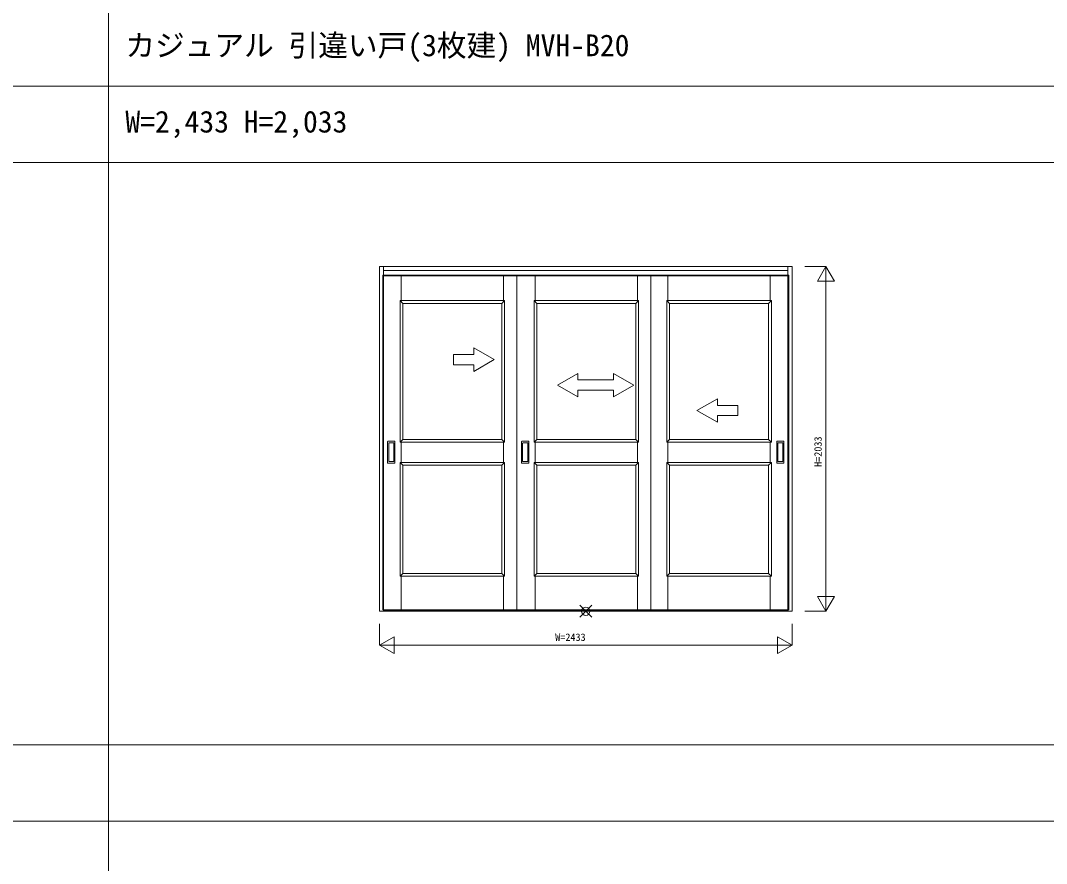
# Model space of a CAD drawing. Units: millimetres, scale not verified. Extents: x -14340 to 14341, y -10000 to 10000.
# Drawn here: x 2242 to 8291, y 130 to 5102 of the extents above; entities that cross this region are included whole.
import ezdxf
from ezdxf.enums import TextEntityAlignment as Align

# ---------------------------------------------------------------- set-up
doc = ezdxf.new("R2010")
doc.units = ezdxf.units.MM
doc.header["$LTSCALE"] = 50
for name, color, linetype, lineweight in [('0-0_0', 7, 'Continuous', 9), ('0-5_YKK_13', 1, 'Continuous', 18), ('0-6_YKK_D', 2, 'Continuous', 18), ('0-7_YSS_K', 4, 'Continuous', 9)]:
    doc.layers.add(name, color=color, linetype=linetype, lineweight=lineweight)
doc.layers.add('0-1_USER1', color=7, linetype='Continuous')
doc.styles.add('ＭＳ ゴシック', font='')
doc.styles.get('ＭＳ ゴシック').set_extended_font_data('MS Gothic')

msp = doc.modelspace()

# ---------------------------------------------------------------- linework, layer by layer
at = {"layer": '0-0_0'}
for p, q in [((2759.99, -10000), (2759.99, 9500)), ((-14340.01, 4715), (14159.99, 4715)), ((-14340.01, 4265), (14159.99, 4265)), ((-14340.01, 830), (14159.99, 830)), ((-14340.01, 380), (14159.99, 380))]:
    msp.add_line(p, q, dxfattribs=at)
at = {"layer": '0-5_YKK_13'}
for p, q in [((5539.28, 1582.14), (5609.99, 1652.86)), ((5539.28, 1652.86), (5609.99, 1582.14))]:
    msp.add_line(p, q, dxfattribs=at)
msp.add_circle((5574.64, 1617.5), 25, dxfattribs=at)
at = {"layer": '0-6_YKK_D'}
for p, q in [((6866.14, 3650.5), (6991.14, 3650.5)), ((6991.14, 3650.5), (6991.14, 1617.5)), ((6941.14, 3563.9), (7041.14, 3563.9)), ((6941.14, 1704.1), (7041.14, 1704.1)), ((6866.14, 1617.5), (6991.14, 1617.5)), ((6791.14, 1542.5), (6791.14, 1417.5)), ((4358.14, 1417.5), (4444.74, 1467.5)), ((4444.74, 1467.5), (4444.74, 1367.5)), ((6704.53, 1467.5), (6791.14, 1417.5)), ((4358.14, 1417.5), (4444.74, 1367.5))]:
    msp.add_line(p, q, dxfattribs=at)
for points in [[(6941.14, 3563.9), (6991.14, 3650.5), (7041.14, 3563.9)], [(6941.14, 1704.1), (6991.14, 1617.5), (7041.14, 1704.1)], [(4358.14, 1542.5), (4358.14, 1417.5), (6791.14, 1417.5)], [(6704.53, 1467.5), (6704.53, 1367.5), (6791.14, 1417.5)]]:
    msp.add_lwpolyline(points, dxfattribs=at)
at = {"layer": '0-7_YSS_K'}
for p, q in [((4382.14, 3650.5), (4382.14, 1617.5)), ((6767.14, 1617.5), (6767.14, 3650.5)), ((6771.64, 3600.5), (4377.64, 3600.5)), ((6767.14, 3626.5), (4382.14, 3626.5)), ((6767.14, 3596.5), (4382.14, 3596.5)), ((4486.64, 3449.5), (4486.64, 3600.5)), ((4486.64, 3449.5), (4486.64, 3600.5)), ((5089.64, 3449.5), (5089.64, 3600.5)), ((5276.64, 3449.5), (5276.64, 3600.5)), ((5276.64, 3449.5), (5276.64, 3600.5)), ((5879.64, 3449.5), (5879.64, 3600.5)), ((5957.64, 3600.5), (5957.64, 1625)), ((6059.64, 3449.5), (6059.64, 3600.5)), ((6059.64, 3449.5), (6059.64, 3600.5)), ((6662.64, 3449.5), (6662.64, 3600.5)), ((4480.14, 3449.5), (5096.14, 3449.5)), ((4480.14, 2614.5), (4480.14, 3449.5)), ((4496.14, 3433.5), (4480.14, 3449.5)), ((4480.14, 3449.5), (4480.14, 2614.5)), ((5096.14, 3449.5), (4480.14, 3449.5)), ((4496.14, 3433.5), (4480.14, 3449.5)), ((5080.14, 3433.5), (5096.14, 3449.5)), ((5080.14, 3433.5), (5096.14, 3449.5)), ((5096.14, 3449.5), (5096.14, 2614.5)), ((5096.14, 2614.5), (5096.14, 3449.5)), ((5270.14, 3449.5), (5886.14, 3449.5)), ((5270.14, 2614.5), (5270.14, 3449.5)), ((5286.14, 3433.5), (5270.14, 3449.5)), ((5270.14, 3449.5), (5270.14, 2614.5)), ((5886.14, 3449.5), (5270.14, 3449.5)), ((5286.14, 3433.5), (5270.14, 3449.5)), ((5870.14, 3433.5), (5886.14, 3449.5)), ((5870.14, 3433.5), (5886.14, 3449.5)), ((5886.14, 3449.5), (5886.14, 2614.5)), ((5886.14, 2614.5), (5886.14, 3449.5)), ((6053.14, 3449.5), (6669.14, 3449.5)), ((6053.14, 2614.5), (6053.14, 3449.5)), ((6069.14, 3433.5), (6053.14, 3449.5)), ((6053.14, 3449.5), (6053.14, 2614.5)), ((6669.14, 3449.5), (6053.14, 3449.5)), ((6069.14, 3433.5), (6053.14, 3449.5)), ((6653.14, 3433.5), (6669.14, 3449.5)), ((6653.14, 3433.5), (6669.14, 3449.5)), ((6669.14, 3449.5), (6669.14, 2614.5)), ((6669.14, 2614.5), (6669.14, 3449.5)), ((4496.14, 3433.5), (5080.14, 3433.5)), ((4496.14, 2630.5), (4496.14, 3433.5)), ((4496.14, 3433.5), (4496.14, 2630.5)), ((5080.14, 3433.5), (4496.14, 3433.5)), ((5080.14, 3433.5), (5080.14, 2630.5)), ((5080.14, 2630.5), (5080.14, 3433.5)), ((5286.14, 3433.5), (5870.14, 3433.5)), ((5286.14, 2630.5), (5286.14, 3433.5)), ((5286.14, 3433.5), (5286.14, 2630.5)), ((5870.14, 3433.5), (5286.14, 3433.5)), ((5870.14, 3433.5), (5870.14, 2630.5)), ((5870.14, 2630.5), (5870.14, 3433.5)), ((6069.14, 3433.5), (6653.14, 3433.5)), ((6069.14, 2630.5), (6069.14, 3433.5)), ((6069.14, 3433.5), (6069.14, 2630.5)), ((6653.14, 3433.5), (6069.14, 3433.5)), ((6653.14, 3433.5), (6653.14, 2630.5)), ((6653.14, 2630.5), (6653.14, 3433.5)), ((5035.64, 3101.45), (4915.64, 3170.73)), ((4915.64, 3131.45), (4915.64, 3170.73)), ((5035.64, 3101.45), (4915.64, 3032.17)), ((4915.64, 3032.17), (4915.64, 3071.45)), ((5408.14, 2951.45), (5528.14, 3020.73)), ((5528.14, 3020.73), (5528.14, 2981.45)), ((5528.14, 2981.45), (5738.14, 2981.45)), ((5738.14, 3020.73), (5738.14, 2981.45)), ((5858.14, 2951.45), (5738.14, 3020.73)), ((5408.14, 2951.45), (5528.14, 2881.45)), ((5528.14, 2921.45), (5528.14, 2881.45)), ((5738.14, 2921.45), (5528.14, 2921.45)), ((5858.14, 2951.45), (5738.14, 2881.45)), ((5738.14, 2921.45), (5738.14, 2881.45)), ((6230.63, 2801.45), (6350.63, 2870.73)), ((6350.63, 2831.45), (6350.63, 2870.73)), ((6230.63, 2801.45), (6350.63, 2732.17)), ((6350.63, 2732.17), (6350.63, 2771.45)), ((4406.64, 2491), (4406.64, 2619)), ((4447.64, 2620), (4407.64, 2620)), ((4412.64, 2501), (4412.64, 2609)), ((4413.64, 2610), (4441.64, 2610)), ((4442.64, 2609), (4442.64, 2501)), ((4448.64, 2491), (4448.64, 2619)), ((4480.14, 2614.5), (4496.14, 2630.5)), ((4480.14, 2614.5), (4496.14, 2630.5)), ((4480.14, 2614.5), (5096.14, 2614.5)), ((5096.14, 2614.5), (4480.14, 2614.5)), ((4486.64, 2494.5), (4486.64, 2614.5)), ((4496.14, 2630.5), (5080.14, 2630.5)), ((5080.14, 2630.5), (4496.14, 2630.5)), ((5096.14, 2614.5), (5080.14, 2630.5)), ((5096.14, 2614.5), (5080.14, 2630.5)), ((5089.64, 2494.5), (5089.64, 2614.5)), ((5196.64, 2491), (5196.64, 2619)), ((5237.64, 2620), (5197.64, 2620)), ((5202.64, 2501), (5202.64, 2609)), ((5203.64, 2610), (5231.64, 2610)), ((5232.64, 2609), (5232.64, 2501)), ((5238.64, 2491), (5238.64, 2619)), ((5270.14, 2614.5), (5286.14, 2630.5)), ((5270.14, 2614.5), (5286.14, 2630.5)), ((5270.14, 2614.5), (5886.14, 2614.5)), ((5886.14, 2614.5), (5270.14, 2614.5)), ((5276.64, 2494.5), (5276.64, 2614.5)), ((5286.14, 2630.5), (5870.14, 2630.5)), ((5870.14, 2630.5), (5286.14, 2630.5)), ((5886.14, 2614.5), (5870.14, 2630.5)), ((5886.14, 2614.5), (5870.14, 2630.5)), ((5879.64, 2494.5), (5879.64, 2614.5)), ((6053.14, 2614.5), (6069.14, 2630.5)), ((6053.14, 2614.5), (6069.14, 2630.5)), ((6053.14, 2614.5), (6669.14, 2614.5)), ((6669.14, 2614.5), (6053.14, 2614.5)), ((6059.64, 2494.5), (6059.64, 2614.5)), ((6069.14, 2630.5), (6653.14, 2630.5)), ((6653.14, 2630.5), (6069.14, 2630.5)), ((6669.14, 2614.5), (6653.14, 2630.5)), ((6669.14, 2614.5), (6653.14, 2630.5)), ((6662.64, 2494.5), (6662.64, 2614.5)), ((6700.64, 2491), (6700.64, 2619)), ((6701.64, 2620), (6741.64, 2620)), ((6706.64, 2609), (6706.64, 2501)), ((6735.64, 2610), (6707.64, 2610)), ((6736.64, 2501), (6736.64, 2609)), ((6742.64, 2491), (6742.64, 2619)), ((4447.64, 2490), (4407.64, 2490)), ((4441.64, 2500), (4413.64, 2500)), ((4496.14, 2478.5), (4480.14, 2494.5)), ((5080.14, 2478.5), (5096.14, 2494.5)), ((5237.64, 2490), (5197.64, 2490)), ((5231.64, 2500), (5203.64, 2500)), ((5286.14, 2478.5), (5270.14, 2494.5)), ((5870.14, 2478.5), (5886.14, 2494.5)), ((6069.14, 2478.5), (6053.14, 2494.5)), ((6653.14, 2478.5), (6669.14, 2494.5)), ((6701.64, 2490), (6741.64, 2490)), ((6707.64, 2500), (6735.64, 2500)), ((4496.14, 1840.5), (4480.14, 1824.5)), ((4480.14, 1824.5), (4496.14, 1840.5)), ((4486.64, 1625), (4486.64, 1824.5)), ((4486.64, 1625), (4486.64, 1824.5)), ((5096.14, 1824.5), (5080.14, 1840.5)), ((5080.14, 1840.5), (5096.14, 1824.5)), ((5089.64, 1625), (5089.64, 1824.5)), ((5089.64, 1625), (5089.64, 1824.5)), ((5286.14, 1840.5), (5270.14, 1824.5)), ((5270.14, 1824.5), (5286.14, 1840.5)), ((5276.64, 1625), (5276.64, 1824.5)), ((5276.64, 1625), (5276.64, 1824.5)), ((5886.14, 1824.5), (5870.14, 1840.5)), ((5870.14, 1840.5), (5886.14, 1824.5)), ((5879.64, 1625), (5879.64, 1824.5)), ((5879.64, 1625), (5879.64, 1824.5)), ((6069.14, 1840.5), (6053.14, 1824.5)), ((6053.14, 1824.5), (6069.14, 1840.5)), ((6059.64, 1625), (6059.64, 1824.5)), ((6059.64, 1625), (6059.64, 1824.5)), ((6669.14, 1824.5), (6653.14, 1840.5)), ((6653.14, 1840.5), (6669.14, 1824.5)), ((6662.64, 1625), (6662.64, 1824.5)), ((6662.64, 1625), (6662.64, 1824.5)), ((6767.14, 1621.5), (4382.14, 1621.5)), ((6767.14, 1617.5), (4382.14, 1617.5))]:
    msp.add_line(p, q, dxfattribs=at)
for points in [[(6767.14, 1617.5), (6791.14, 1617.5), (6791.14, 3650.5), (4358.14, 3650.5), (4358.14, 1617.5), (4382.14, 1617.5)], [(5269.64, 1625), (4377.64, 1625), (4377.64, 3600.5)], [(6059.64, 1625), (5167.64, 1625), (5167.64, 3600.5)], [(5957.64, 1625), (6771.64, 1625), (6771.64, 3600.5)], [(4915.64, 3131.45), (4795.64, 3131.45), (4795.64, 3071.45), (4915.64, 3071.45)], [(6350.63, 2831.45), (6470.63, 2831.45), (6470.63, 2771.45), (6350.63, 2771.45)]]:
    msp.add_lwpolyline(points, dxfattribs=at)
for points in [[(4480.14, 2494.5), (4480.14, 1824.5), (5096.14, 1824.5), (5096.14, 2494.5)], [(5096.14, 2494.5), (5096.14, 1824.5), (4480.14, 1824.5), (4480.14, 2494.5)], [(5270.14, 2494.5), (5270.14, 1824.5), (5886.14, 1824.5), (5886.14, 2494.5)], [(5886.14, 2494.5), (5886.14, 1824.5), (5270.14, 1824.5), (5270.14, 2494.5)], [(6053.14, 2494.5), (6053.14, 1824.5), (6669.14, 1824.5), (6669.14, 2494.5)], [(6669.14, 2494.5), (6669.14, 1824.5), (6053.14, 1824.5), (6053.14, 2494.5)], [(4496.14, 2478.5), (4496.14, 1840.5), (5080.14, 1840.5), (5080.14, 2478.5)], [(5080.14, 2478.5), (5080.14, 1840.5), (4496.14, 1840.5), (4496.14, 2478.5)], [(5286.14, 2478.5), (5286.14, 1840.5), (5870.14, 1840.5), (5870.14, 2478.5)], [(5870.14, 2478.5), (5870.14, 1840.5), (5286.14, 1840.5), (5286.14, 2478.5)], [(6069.14, 2478.5), (6069.14, 1840.5), (6653.14, 1840.5), (6653.14, 2478.5)], [(6653.14, 2478.5), (6653.14, 1840.5), (6069.14, 1840.5), (6069.14, 2478.5)]]:
    msp.add_lwpolyline(points, close=True, dxfattribs=at)
for centre, start, end in [((4407.64, 2619), 90, 180), ((4413.64, 2609), 90, 180), ((4441.64, 2609), 0, 90), ((4447.64, 2619), 0, 90), ((5197.64, 2619), 90, 180), ((5203.64, 2609), 90, 180), ((5231.64, 2609), 0, 90), ((5237.64, 2619), 0, 90), ((6701.64, 2619), 90, 180), ((6707.64, 2609), 90, 180), ((6735.64, 2609), 360, 90), ((6741.64, 2619), 0, 90), ((4407.64, 2491), 180, 270), ((4413.64, 2501), 180, 270), ((4441.64, 2501), 270, 0), ((4447.64, 2491), 270, 0), ((5197.64, 2491), 180, 270), ((5203.64, 2501), 180, 270), ((5231.64, 2501), 270, 0), ((5237.64, 2491), 270, 0), ((6701.64, 2491), 180, 270), ((6707.64, 2501), 180, 270), ((6735.64, 2501), 270, 360), ((6741.64, 2491), 270, 0)]:
    msp.add_arc(centre, 1, start, end, dxfattribs=at)

# ---------------------------------------------------------------- texts
at = {"layer": '0-1_USER1', "style": 'ＭＳ ゴシック'}
for s, p in [('カジュアル 引違い戸(3枚建) MVH-B20', (2859.99, 4852.5)), ('W=2,433 H=2,033', (2859.99, 4402.5))]:
    msp.add_text(s, height=128.3, dxfattribs=at).set_placement(p, align=Align.BOTTOM_LEFT)
at = {"layer": '0-6_YKK_D', "style": 'ＭＳ ゴシック'}
msp.add_text('H=2033', height=43.99, rotation=90, dxfattribs=at).set_placement((6979.14, 2469), align=Align.BOTTOM_LEFT)
msp.add_text('W=2433', height=43.99, dxfattribs=at).set_placement((5394.64, 1429.5), align=Align.BOTTOM_LEFT)

doc.saveas('drawing.dxf')
